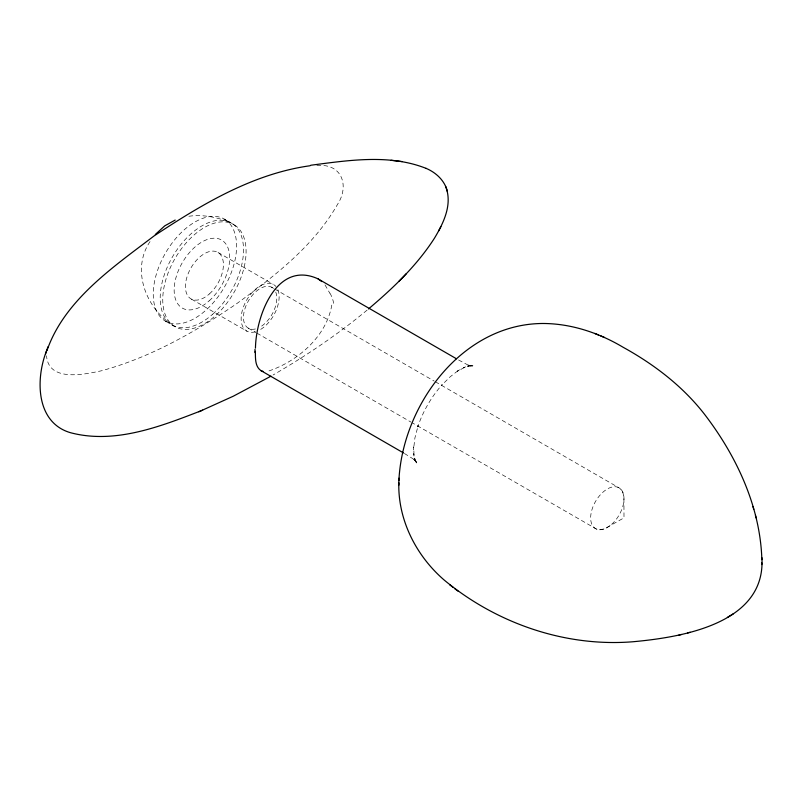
<?xml version="1.0" encoding="UTF-8"?>
<svg xmlns="http://www.w3.org/2000/svg" width="802" height="802" viewBox="0 0 802 802"><rect width="100%" height="100%" fill="white"/><g stroke="black" fill="none" stroke-linecap="round" stroke-linejoin="round"><path stroke-width="0.6" stroke-dasharray="4.01 3.01" d="M331.797 305.061C326.334 337.121 296.509 362.364 266.595 371.707M150.044 241.552C131.749 268.439 144.671 305.091 169.513 323.016M367.115 310.103C337.752 334.464 306.053 355.898 273.061 375.005M188.851 216.269C202.124 214.284 215.608 217.051 228.119 221.502M316.85 165.593C341.642 162.926 349.832 185.473 337.562 204.32C313.652 246.264 274.174 276.459 235.738 304.359C194.345 332.429 149.974 357.652 101.403 370.795C84.461 374.424 48.461 382.303 46.546 355.797M224.38 219.106A58.917 34.015 -60 0 1 205.703 310.384A58.917 34.015 -60 0 1 154.676 280.921A58.917 34.015 -60 0 1 224.38 219.106L233.873 224.59A58.917 34.015 -60 0 1 215.197 315.868A58.917 34.015 -60 0 1 164.169 286.404A58.917 34.015 -60 0 1 233.873 224.59M458.574 359.988L468.208 365.141L466.784 364.539L471.235 366.103L468.147 365.241L472.528 366.063L469.15 365.672L473.33 365.722L467.726 366.083L471.506 365.401L463.205 367.787L466.303 366.564L457.31 371.246L450.183 376.8L441.23 385.662L442.133 384.699C431.286 396.96 422.935 411.426 417.742 426.945L418.123 425.682L414.925 437.872L413.531 449.531L413.682 446.814L414.123 456.95L413.632 453.651L415.707 462.032L414.413 458.423L416.9 463.466L414.774 459.857L416.799 462.594L413.892 459.215L416.178 461.451L412.609 458.373L413.842 459.315L403.486 452.919M218.024 252.45L273.261 284.349M271.457 287.126L273.622 288.379M274.705 289.011L434.203 381.09M435.285 381.722L619.846 488.308L622.593 491.716L623.906 496.689L623.996 517.861L604.337 528.899L599.495 529.751L596.648 529.18L412.027 422.694M248.199 328.108L255.788 332.499M256.881 333.121L410.945 422.073M191.508 299.176L246.996 331.226M165.453 321.161L174.956 326.645M325 284.88L329.782 293.131M255.437 328.96A23.569 13.604 -60 0 1 246.445 304.72A23.569 13.604 -60 0 1 273.472 288.55M275.748 292.048A23.569 13.604 -60 0 1 260.129 327.036M329.893 293.071A48.992 38.275 -19.2 0 1 333.843 304.64M255.327 331.787A26.877 15.519 -60 0 1 244.68 303.948A26.877 15.519 -60 0 1 275.978 286.535M277.883 289.702A26.877 15.519 -60 0 1 259.437 330.113M459.586 369.762L457.21 371.326L459.586 369.762M209.332 293.973A26.877 15.519 -60 0 0 217.853 252.349A26.877 15.519 -60 0 0 186.064 280.54A26.877 15.519 -60 0 0 209.332 293.973M611.635 524.338A23.569 13.604 -60 0 0 619.114 487.827A23.569 13.604 -60 0 0 591.224 512.548A23.569 13.604 -60 0 0 611.635 524.338M212.64 314.254A58.917 34.015 -60 0 0 231.317 222.986A58.917 34.015 -60 0 0 161.613 284.8A58.917 34.015 -60 0 0 212.64 314.254M209.121 300.88A39.278 22.677 -60 0 0 221.573 240.039A39.278 22.677 -60 0 0 175.097 281.241A39.278 22.677 -60 0 0 209.121 300.88"/><path stroke-width="1.2" d="M255.357 351.276C255.497 357.822 254.815 366.374 260.901 370.594L403.486 452.919M761.9 557.631C766.03 623.886 681.199 637.379 632.628 641.78C564.869 647.124 496.458 623.264 444.378 580.207C415.175 555.104 396.358 517.079 399.035 478.152C403.687 403.276 462.995 323.797 542.874 323.487C571.224 323.547 598.964 332.86 623.154 347.286C654.091 364.349 682.733 386.233 704.507 414.263C736.406 455.847 760.276 506.533 761.86 559.606M761.75 564.578L761.78 562.864M398.885 485.16L398.935 482.864M398.995 480.328L399.035 478.152M255.457 348.078C255.948 316.279 276.5 259.898 318.033 278.855L456.408 358.745M46.727 350.384C35.599 378.243 35.438 422.153 70.135 432.609C114.997 444.649 161.172 426.213 202.625 410.183M47.148 350.053C64.761 299.868 113.523 266.865 154.094 235.918C201.593 204.54 252.77 173.703 310.103 165.743M45.554 353.943L47.919 346.845M368.489 308.95C393.11 288.149 416.88 265.542 434.413 238.264C443.065 223.828 451.857 206.264 446.584 189.122M438.604 230.966L440.889 226.665M155.307 234.485L164.751 225.853L175.197 220.049M399.025 281.201L406.343 273.652M733.329 613.801L727.384 617.41M270.996 376.168L233.292 396.208L198.796 411.807M678.713 635.204L681.53 634.472M687.555 632.938L690.121 632.277M310.695 165.252C348.609 160.32 389.511 153.844 426.113 168.38M402.213 161.593L391.005 160.29M263.236 371.506L260.901 370.594M594.733 333.421L598.563 335.025M600.708 335.898L604.558 337.512M425.992 168.32C436.007 172.5 444.92 180.721 447.396 191.608M318.033 278.855L321.762 281.572M449.631 584.748L452.94 587.264M454.764 588.678L458.092 591.204M445.701 186.455L446.524 188.971M752.968 506.573L753.75 509.38M755.434 515.365L756.146 517.922M254.946 352.539A44.942 7.118 -81.3 0 1 255.006 349.291"/></g></svg>
